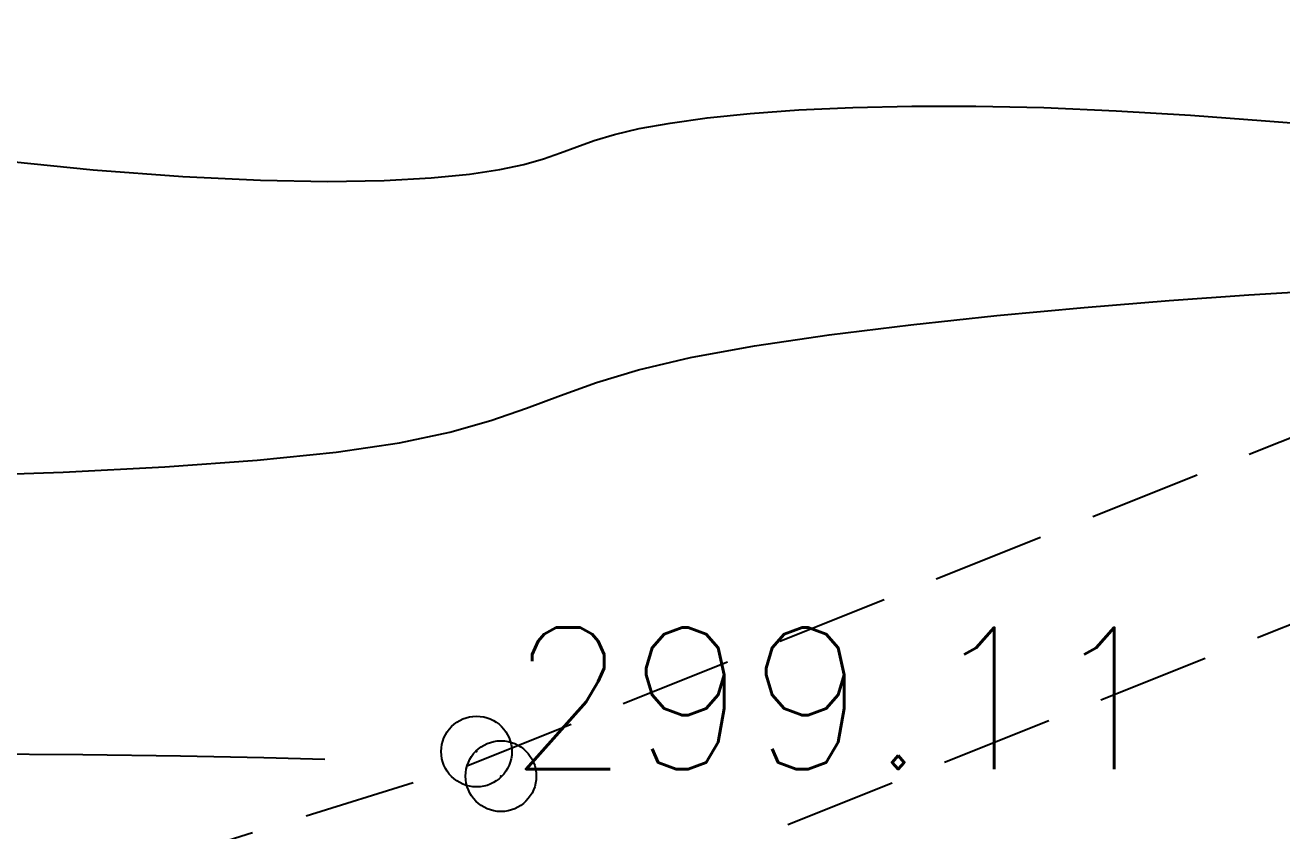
# Model space of a CAD drawing. Header units: millimetres. Extents: x 524954 to 526204, y 9523489 to 9524010.
# Drawn here: x 525934.3 to 525943.19, y 9523810.91 to 9523816.6 of the extents above; entities that cross this region are included whole.
import ezdxf

# ---------------------------------------------------------------- set-up
doc = ezdxf.new("R2010")
doc.units = ezdxf.units.MM
doc.header["$PDMODE"] = 32
doc.header["$PDSIZE"] = 0.5
doc.linetypes.add('CACHE2', pattern=[4.7625, 3.175, -1.5875])
for name, color, linetype in [('Caniveau', 5, 'CACHE2'), ('CN_01_00', 3, 'Continuous'), ('CN_02_00', 4, 'Continuous'), ('CN_10_00', 1, 'Continuous'), ('TopoAlt', 3, 'Continuous'), ('TOPOJIS', 7, 'Continuous')]:
    doc.layers.add(name, color=color, linetype=linetype)
doc.styles.add('Simplex 1.0', font='Simplex.shx', dxfattribs={"width": 0.99, "height": 1})

# ---------------------------------------------------------------- blocks, each defined once
blk = doc.blocks.new('TCPOINT M')
at = {"color": 0}
blk.add_point((0, 0), dxfattribs=at)
at = {"layer": 'TopoAlt', "style": 'Simplex 1.0', "width": 0.99}
blk.add_attdef('ALT', (0.15, 0.15), '', height=1, dxfattribs=at)

msp = doc.modelspace()

# ---------------------------------------------------------------- linework, layer by layer
at = {"layer": 'Caniveau', "ltscale": 0.25, "elevation": 307.27, "flags": 128}
for points in [[(526001.6926, 9523876.7056), (525992.6701, 9523862.5832), (525988.3168, 9523856.0558), (525986.483, 9523853.58), (525979.8464, 9523844.6671), (525972.5557, 9523835.7572), (525965.7642, 9523828.4741), (525959.142, 9523822.5988), (525952.5249, 9523818.1519), (525945.2403, 9523814.4775), (525937.4222, 9523811.3652), (525929.415, 9523808.8699), (525922.9772, 9523807.359), (525911.3435, 9523805.5168), (525900.2189, 9523804.7724), (525883.548, 9523804.5345), (525871.5141, 9523804.2263), (525863.6757, 9523804.1517), (525858.5513, 9523804.3537), (525852.271, 9523804.6194), (525845.7988, 9523805.0152), (525839.4739, 9523805.4585), (525832.9215, 9523806.2631), (525825.2134, 9523807.5294), (525818.4681, 9523808.7385), (525811.1529, 9523810.0249), (525805.8306, 9523810.9864), (525799.4849, 9523812.0002), (525787.1573, 9523814.1733), (525774.027, 9523816.4702), (525761.815, 9523818.5995), (525751.7699, 9523820.3463), (525742.0277, 9523821.3557), (525725.7466, 9523822.3267), (525717.412, 9523822.5315), (525706.7448, 9523822.088), (525692.9228, 9523821.4832), (525685.5096, 9523820.4146), (525667.6898, 9523817.4666), (525650.5309, 9523812.5765), (525633.8273, 9523805.6768), (525628.9507, 9523803.5748)], [(526002.7251, 9523876.046), (525993.6961, 9523861.9134), (525989.3194, 9523855.3508), (525987.4666, 9523852.8495), (525980.8124, 9523843.9129), (525973.4788, 9523834.9506), (525966.6207, 9523827.5961), (525959.8937, 9523821.6277), (525953.1448, 9523817.0924), (525945.7438, 9523813.3592), (525937.8316, 9523810.2094), (525929.7376, 9523807.6871), (525923.2133, 9523806.1559), (525911.4804, 9523804.298), (525900.2686, 9523803.5478), (525883.5725, 9523803.3095), (525871.5356, 9523803.0013), (525863.6574, 9523802.9262), (525858.5013, 9523803.1295), (525852.2077, 9523803.3958), (525845.7186, 9523803.7926), (525839.3563, 9523804.2385), (525832.7474, 9523805.0501), (525825.006, 9523806.3218), (525818.2539, 9523807.5322), (525810.9379, 9523808.8187), (525805.6251, 9523809.7785), (525799.2819, 9523810.7919), (525786.9454, 9523812.9666), (525773.8159, 9523815.2633), (525761.6046, 9523817.3924), (525751.6016, 9523819.1319), (525741.928, 9523820.1343), (525725.6951, 9523821.1024), (525717.4224, 9523821.3056), (525706.8059, 9523820.8643), (525693.2551, 9523820.056), (525685.6799, 9523819.2009), (525667.9586, 9523816.2692), (525650.934, 9523811.4174), (525634.3446, 9523804.5649), (525630.0072, 9523801.7442)]]:
    msp.add_lwpolyline(points, dxfattribs=at)
at = {"layer": 'CN_01_00', "elevation": 301, "flags": 128}
msp.add_lwpolyline([(525933.81, 9523813.4192), (525934.573, 9523813.4452), (525935.2931, 9523813.4815), (525935.945, 9523813.528), (525936.5033, 9523813.5849), (525936.9513, 9523813.6519), (525937.307, 9523813.7275), (525937.5973, 9523813.8097), (525937.8491, 9523813.8966), (525938.0892, 9523813.9865), (525938.3444, 9523814.0773), (525938.6415, 9523814.1673), (525939.0074, 9523814.2545), (525939.4609, 9523814.3373), (525939.9878, 9523814.4147), (525940.5664, 9523814.486), (525941.1744, 9523814.5506), (525941.7898, 9523814.6077), (525942.3906, 9523814.6566), (525942.9548, 9523814.6967), (525943.4602, 9523814.7272)], dxfattribs=at)
at = {"layer": 'CN_02_00', "elevation": 302, "flags": 128}
msp.add_lwpolyline([(525934.0638, 9523815.6529), (525934.7855, 9523815.5807), (525935.4189, 9523815.5332), (525935.9694, 9523815.5072), (525936.4421, 9523815.4992), (525936.8422, 9523815.5061), (525937.1748, 9523815.5245), (525937.4452, 9523815.5512), (525937.6598, 9523815.5833), (525937.8303, 9523815.6195), (525937.9694, 9523815.6589), (525938.0901, 9523815.7006), (525938.2051, 9523815.7436), (525938.3274, 9523815.7872), (525938.4698, 9523815.8303), (525938.6451, 9523815.8721), (525938.8638, 9523815.9116), (525939.1262, 9523815.9476), (525939.4304, 9523815.9789), (525939.7744, 9523816.0042), (525940.1559, 9523816.0223), (525940.5731, 9523816.0318), (525941.0239, 9523816.0317), (525941.5062, 9523816.0206), (525942.0162, 9523815.9979), (525942.5428, 9523815.9661), (525943.0732, 9523815.9279), (525943.5945, 9523815.8866)], dxfattribs=at)
at = {"layer": 'CN_10_00', "elevation": 300, "flags": 128}
msp.add_lwpolyline([(525928.5746, 9523810.9071), (525928.7053, 9523810.9586), (525928.8168, 9523811.017), (525928.9314, 9523811.0797), (525929.0712, 9523811.144), (525929.2584, 9523811.2076), (525929.5152, 9523811.2677), (525929.8638, 9523811.3218), (525930.3263, 9523811.3673), (525930.9156, 9523811.4024), (525931.607, 9523811.4274), (525932.3664, 9523811.4434), (525933.1598, 9523811.4517), (525933.9531, 9523811.4532), (525934.7122, 9523811.4492), (525935.4031, 9523811.4406), (525935.9917, 9523811.4287), (525936.4234, 9523811.4154)], dxfattribs=at)

# ---------------------------------------------------------------- block references
at = {"layer": 'TOPOJIS'}
ref = msp.add_blockref('TCPOINT M', (525937.6681, 9523811.2958, 299.11), dxfattribs=at)
ref.add_attrib('ALT', '299.11', (525937.7181, 9523811.3458, 299.11), dxfattribs={"layer": 'TopoAlt', "height": 1, "style": 'Simplex 1.0', "width": 0.99})
msp.add_blockref('TCPOINT M', (525937.4956, 9523811.4697, 300.01), dxfattribs=at)

doc.saveas('drawing.dxf')
